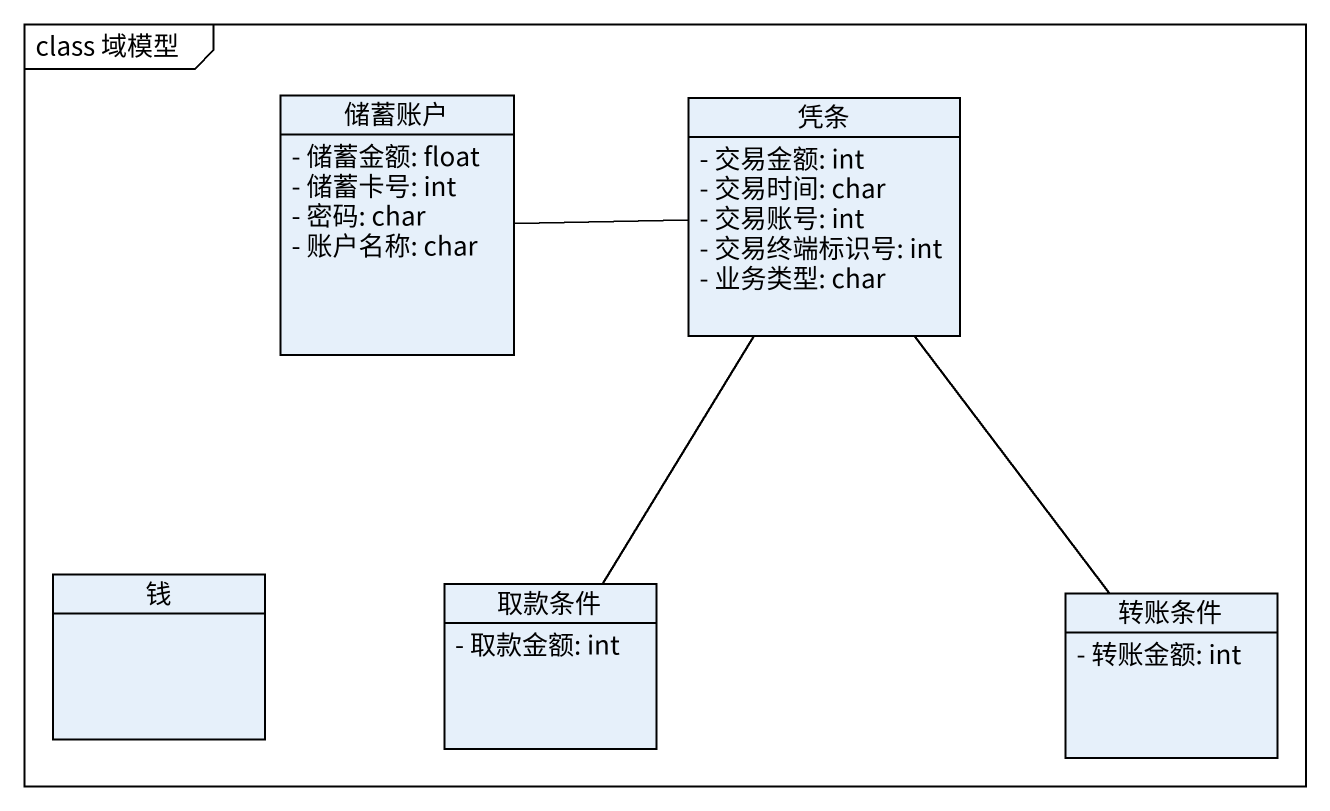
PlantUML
@startuml
mainframe class 域模型
hide circle
hide empty members
skinparam classAttributeIconSize 0
class 储蓄账户 {
  - 储蓄金额: float
  - 储蓄卡号: int
  - 密码: char
  - 账户名称: char
}
class 凭条 {
  - 交易金额: int
  - 交易时间: char
  - 交易账号: int
  - 交易终端标识号: int
  - 业务类型: char
}
class 钱
class 取款条件 {
  - 取款金额: int
}
class 转账条件 {
  - 转账金额: int
}
储蓄账户 -right- 凭条
凭条 -- 取款条件
凭条 -- 转账条件
@enduml
